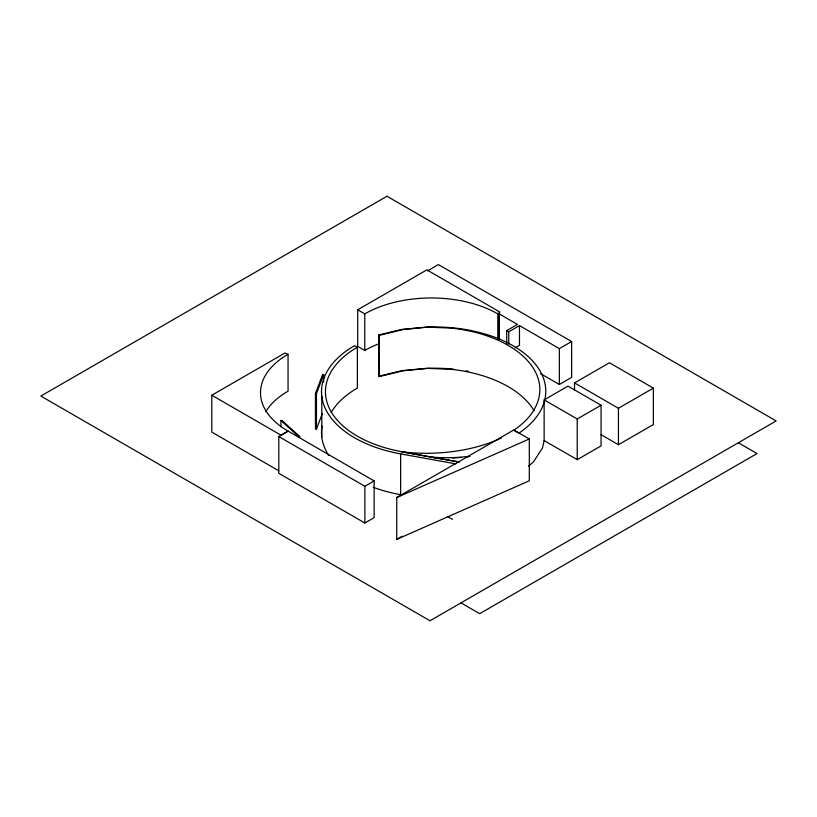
<?xml version="1.0" encoding="UTF-8"?>
<svg xmlns="http://www.w3.org/2000/svg" width="817" height="817" viewBox="0 0 817 817"><rect width="100%" height="100%" fill="white"/><g stroke="black" fill="none" stroke-linecap="round" stroke-linejoin="round"><path stroke-width="1.23" d="M544.132 440.557L577.221 459.654L601.067 445.898L601.067 405.232L567.968 386.124L544.132 399.881L544.132 440.557L542.498 447.971L533.399 461.973L528.579 466.109M322.296 413.596L316.455 429.078L315.454 428.956L315.454 393.528L322.654 374.472L323.644 374.594L323.644 382.193M316.455 429.078L316.455 393.661L323.644 374.594M357.703 309.806L364.77 313.881A94.078 54.32 0 0 1 497.819 313.881L499.963 312.063L426.872 269.865L357.703 309.806L357.703 346.388L364.77 350.473A94.078 54.32 0 0 1 379.599 343.497M498.881 339.678L499.187 313.442L499.187 339.412M278.791 470.786L211.807 432.111L211.807 395.234L284.898 353.036L288.054 354.272A94.078 54.32 0 0 0 288.054 431.09L374.135 480.937L374.135 517.661L364.882 523.003L278.801 473.309L278.801 436.574L288.054 431.233M427.567 270.846L438.392 264.596L571.645 341.526L571.645 377.383L559.349 384.48L540.66 373.696M211.807 395.234L280.987 435.175L288.054 431.09M506.703 344.161L506.703 330.619L517.427 324.42L498.881 313.718M506.703 330.619L508.746 331.804L519.479 325.605L559.349 348.624L571.645 341.526M515.19 347.787L519.479 345.305L519.479 325.605M278.801 436.574L364.882 486.278L374.135 480.937M574.525 390.465L574.525 382.918L609.441 362.768L653.355 388.116L653.355 424.554L618.438 444.714L600.873 434.573M396.756 497.543L513.77 429.987L529.304 438.954L529.304 480.784L396.756 539.373L396.756 497.543L529.304 438.954M544.132 399.881L577.221 418.988L601.067 405.232M574.525 382.918L618.438 408.275L653.355 388.116M396.756 539.373L402.199 536.238M501.311 438.055L496.736 440.128A120.344 69.476 0 0 1 401.801 451.842L401.801 451.699A108.896 62.868 0 0 1 357.366 347.245L354.568 345.632A112.858 65.156 0 0 0 400.616 453.884L400.616 494.693A112.858 65.156 0 0 1 373.226 487.289M280.936 420.612L281.794 420.295L300.043 436.707L299.185 437.024L280.936 420.612L280.936 426.934M378.72 334.939L379.323 335.358L403.169 329.527L428.711 327.035A111.398 64.318 0 0 1 534.359 362.922A111.398 64.318 0 0 1 518.938 433.122L513.73 430.314A108.365 62.562 0 0 0 451.781 328.138L426.729 327.086L401.923 329.394L378.72 334.939L378.72 376.188L379.323 376.606L403.169 370.775L428.711 368.283A111.398 64.318 0 0 1 453.343 369.141M378.72 376.188L385.644 374.533M386.798 374.257L401.923 370.652L426.729 368.334L451.781 369.386A108.365 62.562 0 0 1 534.063 410.696M465.547 456.989L468.907 456.56M441.629 457.949A99.817 57.629 0 0 1 432.939 457.469L459.767 462.034M315.454 393.528L316.455 393.661M401.801 451.699L458.541 461.962M401.801 451.842L432.826 457.459M400.616 453.884L455.845 463.872M738.333 442.763L757.032 453.558L479.702 613.669L461.002 602.875M447.287 516.385L452.424 519.357M618.438 408.275L618.438 444.714M577.221 418.988L577.221 459.654M559.349 348.624L559.349 384.48M508.746 331.804L508.746 344.11M497.819 313.881L497.819 339.116M470.02 456.407L465.547 456.703A99.817 57.629 0 0 1 432.939 457.173M379.323 335.358L379.323 376.606M364.882 486.278L364.882 523.003M364.77 313.881L364.77 350.473M357.366 347.245L357.366 388.055A108.896 62.868 0 0 0 331.12 412.534M321.786 396.245L321.786 437.064M288.054 354.272L288.054 391.149A94.078 54.32 0 0 0 265.78 411.625M328.771 455.508A112.858 65.156 0 0 1 322.082 425.933M465.904 370.836A111.398 64.318 0 0 1 468.396 371.275M461.237 457.418A99.817 57.629 0 0 1 452.557 457.928M386.982 196.243L40.85 396.071L430.018 620.757L776.15 420.929L386.982 196.243"/></g></svg>
